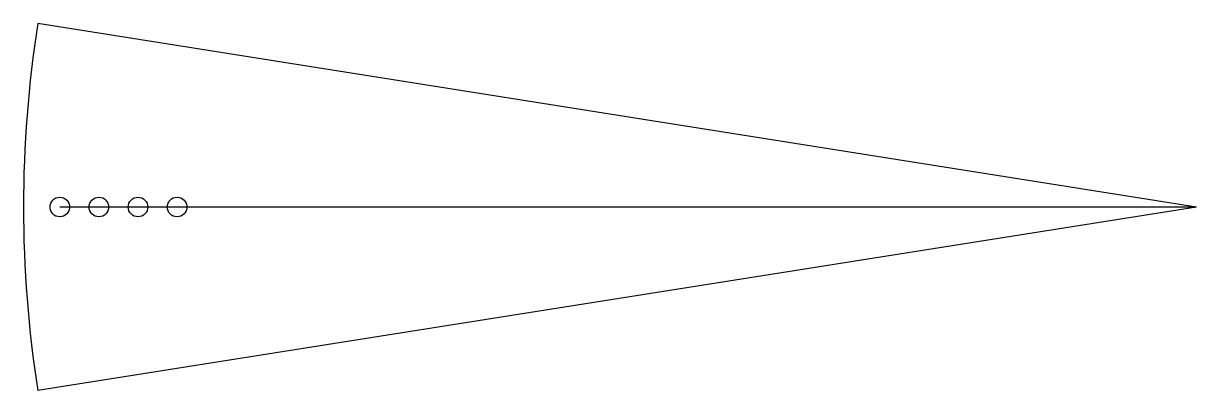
# Model space of a CAD drawing. Header units: millimetres. Extents: x -300 to 0, y -47 to 47.
import ezdxf

# ---------------------------------------------------------------- set-up
doc = ezdxf.new("R2010")
doc.units = ezdxf.units.MM
doc.layers.get('0').update_dxf_attribs({"linetype": 'CONTINUOUS'})

msp = doc.modelspace()

# ---------------------------------------------------------------- linework, layer by layer
for q in [(-296.31, 46.93), (-296.31, -46.93), (-290.71, 0)]:
    msp.add_line((0, 0), q)
for centre, radius in [((-290.71, 0), 2.5), ((-280.71, 0), 2.5), ((-270.71, 0), 2.5), ((-260.71, 0), 2.5), ((-72.51, 0), 0), ((-62.51, 0), 0), ((-52.51, 0), 0)]:
    msp.add_circle(centre, radius)
msp.add_arc((0, 0), 300, 171, 189)

doc.saveas('drawing.dxf')
